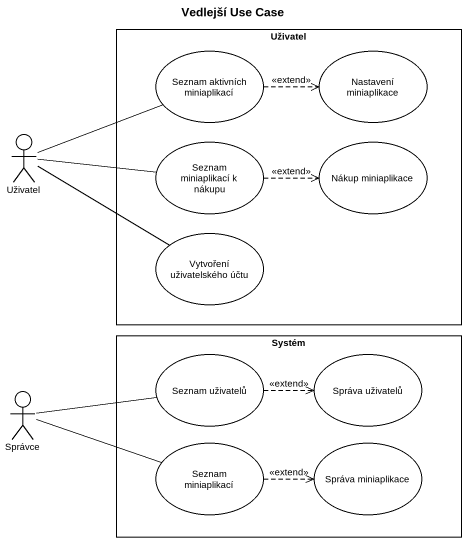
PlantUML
@startuml
title Vedlejší Use Case
rectangle Uživatel {
  usecase "Seznam aktivních miniaplikací" as Seznam_aktivních
  usecase "Nastavení miniaplikace" as Nastavení_miniaplikace
  usecase "Seznam miniaplikací k nákupu" as Seznam_miniaplikací_k_nákupu
  usecase "Nákup miniaplikace" as Nákup_miniaplikace
  usecase "Vytvoření uživatelského účtu" as Vytvoření_uživatelského_účtu
}
actor "Uživatel" as Uživatel_2
rectangle Systém {
  usecase "Seznam uživatelů" as Seznam_uživatelů
  usecase "Správa uživatelů" as Správa_uživatelů
  usecase "Seznam miniaplikací" as Seznam_miniaplikací
  usecase "Správa miniaplikace" as Správa_miniaplikace
}
actor Správce
Seznam_aktivních .right.> Nastavení_miniaplikace : <<extend>>
Uživatel_2 -right- Seznam_aktivních
Uživatel_2 -right- Seznam_miniaplikací_k_nákupu
Uživatel_2 -right- Vytvoření_uživatelského_účtu
Seznam_miniaplikací_k_nákupu .right.> Nákup_miniaplikace : <<extend>>
Seznam_uživatelů .right.> Správa_uživatelů : <<extend>>
Správce -right- Seznam_uživatelů
Správce -right- Seznam_miniaplikací
Seznam_miniaplikací .right.> Správa_miniaplikace : <<extend>>
@enduml
